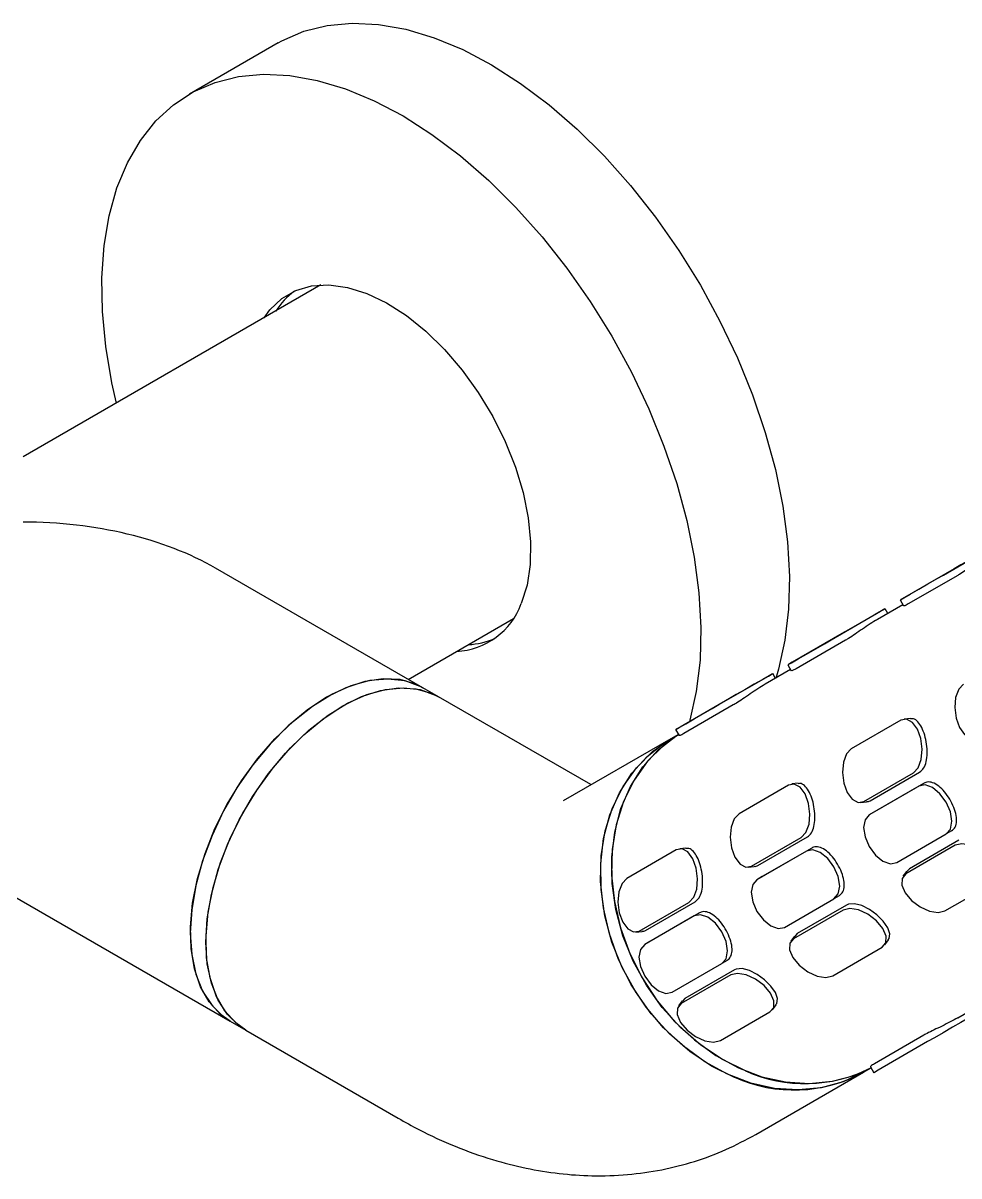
# Model space of a CAD drawing. Extents: x 0 to 2170, y 0 to 1590.
# Drawn here: x 1622.5 to 1707.6, y 659 to 763.7 of the extents above; entities that cross this region are included whole.
import ezdxf

# ---------------------------------------------------------------- set-up
doc = ezdxf.new("R2010")
doc.units = 0
doc.header["$LTSCALE"] = 10
doc.header["$MEASUREMENT"] = 0
doc.layers.get('0').update_dxf_attribs({"linetype": 'CONTINUOUS'})

msp = doc.modelspace()

# ---------------------------------------------------------------- linework, layer by layer
at = {"color": 7, "linetype": 'Continuous', "lineweight": 25}
for p, q in [((1645.7, 761.95), (1637.65, 757.3)), ((1649.59, 739.95), (1622.52, 724.32)), ((1706.15, 713.59), (1710.65, 716.19)), ((1658.85, 703.35), (1640.02, 714.22)), ((1707.12, 714.15), (1702.62, 711.55)), ((1707.46, 713.56), (1702.96, 710.96)), ((1702.47, 710.88), (1700.17, 709.56)), ((1701.1, 710.09), (1700.85, 710.53)), ((1702.22, 711.32), (1702.53, 710.78)), ((1657.52, 704.11), (1667.09, 709.64)), ((1695.95, 707.7), (1700.45, 710.3)), ((1696.92, 708.26), (1692.42, 705.66)), ((1697.26, 707.67), (1692.76, 705.07)), ((1692.02, 705.43), (1692.33, 704.89)), ((1586.19, 704.88), (1641.35, 673.04)), ((1685.75, 701.81), (1690.25, 704.41)), ((1692.27, 704.99), (1689.97, 703.67)), ((1690.9, 704.2), (1690.65, 704.64)), ((1660.26, 702.53), (1658.85, 703.35)), ((1674.1, 694.54), (1660.26, 702.53)), ((1686.72, 702.36), (1682.22, 699.77)), ((1687.06, 701.78), (1682.56, 699.18)), ((1702.28, 700.39), (1697.78, 697.79)), ((1703.15, 700.55), (1702.59, 700.49)), ((1682.07, 699.1), (1681.39, 698.71)), ((1681.82, 699.54), (1682.13, 699)), ((1681.39, 698.71), (1671.6, 693.06)), ((1699.49, 693.08), (1703.99, 695.68)), ((1692.95, 694.66), (1692.39, 694.6)), ((1698.92, 693.02), (1703.42, 695.62)), ((1704.39, 694.67), (1699.89, 692.07)), ((1704.39, 694.67), (1703.91, 694.39)), ((1692.08, 694.5), (1687.58, 691.9)), ((1703.91, 694.39), (1699.41, 691.8)), ((1698.61, 692.92), (1699.17, 692.98)), ((1699.89, 692.07), (1699.41, 691.8)), ((1688.72, 687.13), (1693.22, 689.73)), ((1689.29, 687.19), (1693.79, 689.79)), ((1701.91, 687.47), (1706.41, 690.06)), ((1707.56, 689.49), (1703.06, 686.89)), ((1706.89, 690.34), (1706.41, 690.06)), ((1681.88, 688.61), (1677.38, 686.01)), ((1682.75, 688.77), (1682.19, 688.71)), ((1693.71, 688.5), (1689.21, 685.9)), ((1694.19, 688.78), (1689.69, 686.18)), ((1694.19, 688.78), (1693.71, 688.5)), ((1707.23, 689.03), (1702.73, 686.43)), ((1688.41, 687.03), (1688.97, 687.09)), ((1702.81, 686.66), (1702.48, 686.21)), ((1703.06, 686.89), (1702.84, 686.65)), ((1689.69, 686.18), (1689.21, 685.9)), ((1706.29, 683.06), (1710.79, 685.66)), ((1691.71, 681.57), (1696.21, 684.17)), ((1696.69, 684.45), (1696.21, 684.17)), ((1678.52, 681.24), (1683.02, 683.84)), ((1679.09, 681.3), (1683.59, 683.9)), ((1697.03, 683.14), (1692.53, 680.54)), ((1697.36, 683.6), (1692.86, 681)), ((1683.51, 682.61), (1679.01, 680.01)), ((1683.99, 682.89), (1679.49, 680.29)), ((1683.99, 682.89), (1683.51, 682.61)), ((1678.21, 681.14), (1678.77, 681.2)), ((1692.86, 681), (1692.64, 680.75)), ((1679.49, 680.29), (1679.01, 680.01)), ((1692.61, 680.77), (1692.28, 680.32)), ((1700.83, 679.98), (1701.16, 680.44)), ((1696.09, 677.17), (1700.59, 679.77)), ((1681.51, 675.68), (1686.01, 678.28)), ((1686.49, 678.56), (1686.01, 678.28)), ((1686.83, 677.25), (1682.33, 674.65)), ((1687.16, 677.71), (1682.66, 675.11)), ((1682.41, 674.88), (1682.08, 674.43)), ((1682.66, 675.11), (1682.44, 674.86)), ((1685.89, 671.28), (1690.39, 673.88)), ((1690.63, 674.09), (1690.96, 674.54)), ((1707.47, 673.36), (1709.78, 674.69)), ((1641.35, 673.04), (1642.76, 672.22)), ((1642.76, 672.22), (1656.6, 664.23)), ((1704.38, 671.78), (1699.88, 669.18)), ((1704.72, 671.19), (1700.22, 668.59)), ((1698.89, 668.4), (1699.58, 668.8)), ((1699.52, 668.9), (1699.83, 668.36)), ((1689.1, 662.75), (1698.89, 668.4))]:
    msp.add_line(p, q, dxfattribs=at)
at = {"color": 7, "linetype": 'Continuous', "lineweight": 25, "flags": 128}
for points in [[(1645.7, 761.95), (1646.04, 762.14), (1648.02, 763), (1650.16, 763.54), (1652.43, 763.75), (1654.82, 763.63), (1657.31, 763.19), (1659.87, 762.42), (1662.47, 761.34), (1665.1, 759.95), (1667.73, 758.27), (1670.33, 756.31), (1672.88, 754.1), (1675.36, 751.64), (1677.73, 748.98), (1679.99, 746.12), (1682.11, 743.09), (1684.07, 739.94), (1685.85, 736.67), (1687.44, 733.33), (1688.81, 729.95), (1689.97, 726.55), (1690.88, 723.18), (1691.56, 719.85), (1691.99, 716.61), (1692.16, 713.47), (1692.09, 710.48), (1691.75, 707.66), (1691.17, 705.03), (1690.91, 704.18)], [(1631, 729.21), (1630.59, 731.06), (1630.03, 734.35), (1629.73, 737.54), (1629.68, 740.61), (1629.89, 743.52), (1630.35, 746.24), (1631.05, 748.76), (1632, 751.05), (1633.18, 753.08), (1634.58, 754.85), (1636.19, 756.32), (1637.99, 757.49), (1639.97, 758.35), (1642.11, 758.89), (1644.38, 759.1), (1646.77, 758.98), (1649.26, 758.54), (1651.82, 757.77), (1654.42, 756.69), (1657.05, 755.31), (1659.68, 753.62), (1662.28, 751.67), (1664.83, 749.45), (1667.3, 747), (1669.68, 744.33), (1671.94, 741.47), (1674.06, 738.45), (1676.02, 735.29), (1677.8, 732.02), (1679.39, 728.68), (1680.76, 725.3), (1681.92, 721.91), (1682.83, 718.53), (1683.51, 715.2), (1683.94, 711.96), (1684.11, 708.83), (1684.04, 705.84), (1683.7, 703.01), (1683.12, 700.39), (1683.09, 700.27)], [(1644.42, 736.96), (1644.94, 737.68), (1646.03, 738.71), (1647.3, 739.44), (1648.74, 739.86), (1650.32, 739.95), (1652, 739.72), (1653.76, 739.17), (1655.55, 738.32), (1657.35, 737.17), (1659.11, 735.75), (1660.82, 734.08), (1662.42, 732.21), (1663.89, 730.17), (1665.21, 727.99), (1666.34, 725.72), (1667.26, 723.4), (1667.96, 721.08), (1668.43, 718.8), (1668.64, 716.61), (1668.61, 714.56), (1668.32, 712.67), (1667.79, 710.99)], [(1710.65, 716.19), (1711, 716.39), (1711.02, 716.4), (1710.72, 716.22), (1710.14, 715.89), (1709.36, 715.44), (1708.52, 714.95), (1707.73, 714.5), (1707.12, 714.15)], [(1702.62, 711.55), (1702.27, 711.35), (1702.25, 711.34), (1702.55, 711.51), (1703.14, 711.85), (1703.91, 712.29), (1704.75, 712.78), (1705.54, 713.23), (1706.15, 713.59)], [(1700.45, 710.3), (1700.8, 710.5), (1700.82, 710.51), (1700.52, 710.33), (1699.94, 710), (1699.16, 709.55), (1698.32, 709.06), (1697.53, 708.61), (1696.92, 708.26)], [(1692.42, 705.66), (1692.07, 705.46), (1692.05, 705.45), (1692.35, 705.62), (1692.94, 705.96), (1693.71, 706.4), (1694.55, 706.89), (1695.34, 707.34), (1695.95, 707.7)], [(1641.35, 673.04), (1640.43, 673.69), (1639.43, 674.8), (1638.64, 676.17), (1638.09, 677.79), (1637.79, 679.62), (1637.73, 681.63), (1637.93, 683.77), (1638.37, 686), (1639.06, 688.27), (1639.96, 690.54), (1641.08, 692.77), (1642.37, 694.9), (1643.83, 696.9), (1645.41, 698.71), (1647.09, 700.32), (1648.83, 701.68), (1650.59, 702.76), (1652.35, 703.54), (1654.06, 704.02), (1655.68, 704.17), (1657.2, 704), (1658.57, 703.5), (1658.85, 703.35)], [(1658.85, 703.35), (1658.2, 703.67), (1656.79, 704.08), (1655.24, 704.16), (1653.58, 703.92), (1651.86, 703.35), (1650.1, 702.48)], [(1690.25, 704.41), (1690.6, 704.61), (1690.62, 704.62), (1690.32, 704.44), (1689.74, 704.11), (1688.96, 703.66), (1688.12, 703.17), (1687.33, 702.72), (1686.72, 702.36)], [(1642.76, 672.22), (1642.16, 672.62), (1641.1, 673.64), (1640.25, 674.94), (1639.64, 676.5), (1639.26, 678.27), (1639.14, 680.23), (1639.26, 682.34), (1639.64, 684.55), (1640.25, 686.82), (1641.1, 689.09), (1642.16, 691.34), (1643.41, 693.5), (1644.82, 695.54), (1646.37, 697.41), (1648.02, 699.08), (1649.75, 700.5), (1651.51, 701.67), (1653.27, 702.54), (1655, 703.1), (1656.65, 703.34), (1658.2, 703.26), (1659.61, 702.85), (1660.26, 702.53)], [(1642.76, 672.22), (1641.84, 672.88), (1640.84, 673.98), (1640.06, 675.36), (1639.51, 676.97), (1639.2, 678.81), (1639.15, 680.81), (1639.34, 682.95), (1639.79, 685.18), (1640.47, 687.46), (1641.38, 689.73), (1642.49, 691.95), (1643.79, 694.08), (1645.24, 696.08), (1646.83, 697.9), (1648.5, 699.5), (1650.24, 700.86), (1652.01, 701.94), (1653.76, 702.73), (1655.47, 703.2), (1657.1, 703.35), (1658.61, 703.18), (1659.98, 702.68), (1660.26, 702.53)], [(1707.98, 703.68), (1707.55, 703.22), (1707.26, 702.47), (1707.18, 701.54), (1707.3, 700.57), (1707.61, 699.72), (1708.07, 699.1), (1708.6, 698.82), (1709.12, 698.91)], [(1650.1, 702.48), (1648.34, 701.32), (1646.61, 699.89), (1644.96, 698.22), (1643.41, 696.35), (1641.99, 694.31), (1640.74, 692.15), (1639.69, 689.91), (1638.84, 687.63), (1638.22, 685.37), (1637.85, 683.16), (1637.72, 681.05), (1637.85, 679.09), (1638.22, 677.31), (1638.84, 675.76), (1639.69, 674.46), (1640.74, 673.44), (1641.35, 673.04)], [(1682.22, 699.77), (1681.87, 699.57), (1681.85, 699.55), (1682.15, 699.73), (1682.74, 700.07), (1683.51, 700.51), (1684.35, 701), (1685.14, 701.45), (1685.75, 701.81)], [(1703.42, 695.62), (1703.86, 696.08), (1704.14, 696.83), (1704.22, 697.76), (1704.1, 698.73), (1703.79, 699.58), (1703.33, 700.2), (1702.8, 700.48), (1702.28, 700.39)], [(1682.07, 699.1), (1680.71, 698.11), (1679.25, 696.66), (1678.04, 694.95), (1677.09, 693.02), (1676.42, 690.9), (1676.06, 688.65), (1676, 686.31), (1676.25, 683.93), (1676.8, 681.54), (1677.65, 679.21), (1678.77, 676.99)], [(1688.17, 668.52), (1686.09, 669.55), (1684.11, 670.87), (1682.27, 672.46), (1680.61, 674.29), (1679.17, 676.32), (1677.97, 678.51), (1677.03, 680.81), (1676.39, 683.18), (1676.04, 685.57), (1676.01, 687.94), (1676.28, 690.22), (1676.85, 692.38), (1677.71, 694.37), (1678.85, 696.15), (1680.24, 697.69), (1681.85, 698.95), (1682.07, 699.1)], [(1698.89, 668.4), (1697.04, 667.54), (1695.05, 667), (1692.96, 666.8), (1690.81, 666.94), (1688.65, 667.42), (1686.52, 668.23), (1684.46, 669.35), (1682.52, 670.76), (1680.73, 672.43), (1679.14, 674.33), (1677.76, 676.41), (1676.64, 678.64), (1675.8, 680.97), (1675.25, 683.35), (1675, 685.74), (1675.06, 688.08), (1675.42, 690.33), (1676.09, 692.44), (1677.04, 694.37), (1678.26, 696.08), (1679.72, 697.54), (1681.39, 698.71)], [(1687.17, 667.94), (1685.09, 668.97), (1683.11, 670.29), (1681.27, 671.88), (1679.61, 673.71), (1678.17, 675.74), (1676.97, 677.93), (1676.03, 680.24), (1675.39, 682.61), (1675.04, 685), (1675.01, 687.36), (1675.28, 689.64), (1675.85, 691.8), (1676.71, 693.79), (1677.85, 695.58), (1679.24, 697.11), (1680.85, 698.38), (1681.39, 698.71)], [(1697.78, 697.79), (1697.35, 697.33), (1697.06, 696.58), (1696.98, 695.65), (1697.1, 694.68), (1697.41, 693.83), (1697.87, 693.21), (1698.4, 692.93), (1698.92, 693.02)], [(1693.22, 689.73), (1693.66, 690.19), (1693.94, 690.94), (1694.02, 691.87), (1693.9, 692.83), (1693.59, 693.69), (1693.13, 694.31), (1692.6, 694.59), (1692.08, 694.5)], [(1706.41, 690.06), (1706.8, 690.5), (1706.93, 691.21), (1706.8, 692.07), (1706.41, 692.95), (1705.84, 693.72), (1705.16, 694.27), (1704.49, 694.51), (1703.91, 694.39)], [(1687.58, 691.9), (1687.15, 691.44), (1686.86, 690.69), (1686.78, 689.76), (1686.9, 688.79), (1687.21, 687.94), (1687.67, 687.32), (1688.2, 687.04), (1688.72, 687.13)], [(1699.41, 691.8), (1699.03, 691.35), (1698.89, 690.65), (1699.03, 689.79), (1699.41, 688.91), (1699.99, 688.13), (1700.66, 687.59), (1701.34, 687.35), (1701.91, 687.47)], [(1683.02, 683.84), (1683.46, 684.3), (1683.74, 685.05), (1683.82, 685.98), (1683.7, 686.94), (1683.39, 687.8), (1682.93, 688.42), (1682.4, 688.7), (1681.88, 688.61)], [(1696.21, 684.17), (1696.6, 684.61), (1696.73, 685.32), (1696.6, 686.18), (1696.21, 687.06), (1695.64, 687.83), (1694.96, 688.38), (1694.29, 688.61), (1693.71, 688.5)], [(1710.79, 685.66), (1711.13, 686.06), (1711.15, 686.66), (1710.84, 687.36), (1710.26, 688.06), (1709.48, 688.65), (1708.63, 689.04), (1707.84, 689.17), (1707.23, 689.03)], [(1702.73, 686.43), (1702.39, 686.02), (1702.37, 685.42), (1702.67, 684.72), (1703.26, 684.02), (1704.03, 683.43), (1704.88, 683.04), (1705.67, 682.91), (1706.29, 683.06)], [(1677.38, 686.01), (1676.95, 685.55), (1676.66, 684.8), (1676.58, 683.87), (1676.7, 682.9), (1677.01, 682.05), (1677.47, 681.43), (1678, 681.15), (1678.52, 681.24)], [(1689.21, 685.9), (1688.83, 685.46), (1688.69, 684.76), (1688.83, 683.9), (1689.21, 683.02), (1689.79, 682.24), (1690.46, 681.7), (1691.14, 681.46), (1691.71, 681.57)], [(1700.59, 679.77), (1700.93, 680.17), (1700.95, 680.77), (1700.64, 681.47), (1700.06, 682.17), (1699.28, 682.76), (1698.43, 683.15), (1697.64, 683.28), (1697.03, 683.14)], [(1701.14, 680.45), (1701.23, 680.55), (1701.28, 680.99), (1701.09, 681.53), (1700.68, 682.12), (1700.1, 682.7), (1699.43, 683.19), (1698.74, 683.55), (1698.07, 683.72), (1697.52, 683.67), (1697.36, 683.6), (1697.36, 683.6)], [(1686.01, 678.28), (1686.4, 678.72), (1686.53, 679.43), (1686.4, 680.29), (1686.01, 681.17), (1685.44, 681.94), (1684.76, 682.49), (1684.09, 682.72), (1683.51, 682.61)], [(1679.01, 680.01), (1678.63, 679.57), (1678.49, 678.87), (1678.63, 678.01), (1679.01, 677.13), (1679.59, 676.35), (1680.26, 675.81), (1680.94, 675.57), (1681.51, 675.68)], [(1692.53, 680.54), (1692.19, 680.13), (1692.17, 679.53), (1692.47, 678.83), (1693.06, 678.13), (1693.83, 677.54), (1694.68, 677.15), (1695.47, 677.02), (1696.09, 677.17)], [(1678.77, 676.99), (1680.14, 674.9), (1681.73, 673.01), (1683.52, 671.34), (1685.46, 669.93), (1687.52, 668.81), (1689.65, 668), (1691.81, 667.52), (1693.96, 667.38), (1696.05, 667.58), (1698.04, 668.11), (1699.57, 668.8)], [(1690.39, 673.88), (1690.73, 674.28), (1690.75, 674.88), (1690.44, 675.58), (1689.86, 676.28), (1689.08, 676.87), (1688.23, 677.26), (1687.44, 677.39), (1686.83, 677.25)], [(1690.94, 674.56), (1691.03, 674.66), (1691.08, 675.1), (1690.89, 675.64), (1690.48, 676.23), (1689.9, 676.81), (1689.23, 677.3), (1688.54, 677.66), (1687.87, 677.83), (1687.32, 677.78), (1687.16, 677.71), (1687.16, 677.71)], [(1682.33, 674.65), (1681.99, 674.24), (1681.97, 673.64), (1682.27, 672.94), (1682.86, 672.24), (1683.63, 671.65), (1684.48, 671.26), (1685.27, 671.13), (1685.89, 671.28)], [(1708.66, 673.46), (1708.62, 673.44), (1708.32, 673.27), (1707.74, 672.93), (1706.97, 672.49), (1706.12, 672), (1705.34, 671.54), (1704.72, 671.19)], [(1700.22, 668.59), (1699.88, 668.39), (1699.83, 668.36)]]:
    msp.add_lwpolyline(points, dxfattribs=at)
at = {"color": 7, "linetype": 'Continuous', "lineweight": 25}
for centre, radius, start, end in [((1651.07, 734.04), 6.61, 126.0191, 147.6541), ((1661.57, 713.27), 6.63, 272.9523, 339.8694), ((1662.67, 714.02), 6.76, 272.5872, 293.7289), ((1693.58, 680.62), 13.25, 245.9211, 296.8785), ((1692.57, 680), 13.21, 245.8767, 298.5726)]:
    msp.add_arc(centre, radius, start, end, dxfattribs=at)
msp.add_ellipse((1622.52, 704.11), major_axis=(24.75, 0), ratio=0.577382, start_param=0.785479, end_param=1.570796, dxfattribs=at)
for points, knots in [([(1710.37, 715.44), (1710.31, 715.41), (1710.06, 715.27), (1709.52, 714.92), (1708.82, 714.45), (1708.15, 713.99), (1707.71, 713.7), (1707.51, 713.59), (1707.46, 713.56)], [0, 0, 0, 0, 0.071148, 0.283452, 0.496507, 0.711457, 0.926527, 1, 1, 1, 1]), ([(1702.96, 710.96), (1702.83, 710.89), (1702.6, 710.76), (1702.56, 710.78), (1702.55, 710.79)], [0, 0, 0, 0, 0.544168, 1, 1, 1, 1]), ([(1700.17, 709.55), (1700.11, 709.52), (1699.86, 709.38), (1699.32, 709.03), (1698.62, 708.56), (1697.95, 708.1), (1697.51, 707.81), (1697.31, 707.7), (1697.26, 707.67)], [0, 0, 0, 0, 0.071148, 0.283452, 0.496507, 0.711457, 0.926527, 1, 1, 1, 1]), ([(1692.76, 705.07), (1692.63, 705), (1692.4, 704.87), (1692.36, 704.89), (1692.35, 704.9)], [0, 0, 0, 0, 0.544168, 1, 1, 1, 1]), ([(1689.97, 703.66), (1689.91, 703.63), (1689.66, 703.49), (1689.12, 703.14), (1688.42, 702.67), (1687.75, 702.21), (1687.31, 701.92), (1687.11, 701.81), (1687.06, 701.78)], [0, 0, 0, 0, 0.071148, 0.283452, 0.496507, 0.711457, 0.926527, 1, 1, 1, 1]), ([(1703.99, 695.68), (1704.12, 695.79), (1704.38, 696), (1704.61, 696.61), (1704.7, 697.37), (1704.64, 698.22), (1704.47, 699.04), (1704.19, 699.76), (1703.84, 700.28), (1703.48, 700.56), (1703.24, 700.53), (1703.15, 700.52)], [0, 0, 0, 0, 0.115335, 0.23064, 0.346689, 0.463232, 0.578974, 0.693882, 0.809196, 0.925535, 1, 1, 1, 1]), ([(1682.56, 699.18), (1682.43, 699.11), (1682.2, 698.98), (1682.16, 699), (1682.15, 699.01)], [0, 0, 0, 0, 0.544168, 1, 1, 1, 1]), ([(1693.79, 689.79), (1693.92, 689.9), (1694.18, 690.11), (1694.41, 690.72), (1694.5, 691.48), (1694.44, 692.33), (1694.27, 693.15), (1693.99, 693.87), (1693.64, 694.39), (1693.28, 694.67), (1693.04, 694.64), (1692.95, 694.62)], [0, 0, 0, 0, 0.115335, 0.23064, 0.346689, 0.463232, 0.578974, 0.693882, 0.809196, 0.925535, 1, 1, 1, 1]), ([(1706.89, 690.34), (1707.02, 690.44), (1707.26, 690.65), (1707.38, 691.21), (1707.31, 691.89), (1707.04, 692.66), (1706.64, 693.41), (1706.14, 694.06), (1705.59, 694.54), (1705.03, 694.8), (1704.64, 694.79), (1704.44, 694.7), (1704.39, 694.67)], [0, 0, 0, 0, 0.106623, 0.213219, 0.320502, 0.428242, 0.535242, 0.64147, 0.748074, 0.855626, 0.963237, 1, 1, 1, 1]), ([(1699.16, 693.01), (1699.22, 693), (1699.34, 693), (1699.44, 693.05), (1699.49, 693.08)], [0, 0, 0, 0, 0.513297, 1, 1, 1, 1]), ([(1683.59, 683.9), (1683.72, 684.01), (1683.98, 684.22), (1684.21, 684.83), (1684.3, 685.59), (1684.24, 686.44), (1684.07, 687.26), (1683.79, 687.98), (1683.44, 688.5), (1683.08, 688.78), (1682.84, 688.75), (1682.75, 688.73)], [0, 0, 0, 0, 0.115335, 0.23064, 0.346689, 0.463232, 0.578974, 0.693882, 0.809196, 0.925535, 1, 1, 1, 1]), ([(1696.69, 684.45), (1696.82, 684.55), (1697.06, 684.76), (1697.18, 685.32), (1697.11, 686), (1696.84, 686.77), (1696.44, 687.51), (1695.94, 688.17), (1695.39, 688.65), (1694.83, 688.91), (1694.44, 688.9), (1694.24, 688.81), (1694.19, 688.78)], [0, 0, 0, 0, 0.106623, 0.213219, 0.320502, 0.428242, 0.535242, 0.64147, 0.748074, 0.855626, 0.963237, 1, 1, 1, 1]), ([(1688.96, 687.12), (1689.02, 687.11), (1689.14, 687.11), (1689.24, 687.16), (1689.29, 687.19)], [0, 0, 0, 0, 0.513297, 1, 1, 1, 1]), ([(1686.49, 678.56), (1686.62, 678.66), (1686.86, 678.87), (1686.98, 679.43), (1686.91, 680.11), (1686.64, 680.88), (1686.24, 681.62), (1685.74, 682.28), (1685.19, 682.76), (1684.63, 683.02), (1684.24, 683.01), (1684.04, 682.92), (1683.99, 682.89)], [0, 0, 0, 0, 0.106623, 0.213219, 0.320502, 0.428242, 0.535242, 0.64147, 0.748074, 0.855626, 0.963237, 1, 1, 1, 1]), ([(1678.76, 681.23), (1678.82, 681.22), (1678.94, 681.22), (1679.04, 681.27), (1679.09, 681.3)], [0, 0, 0, 0, 0.513297, 1, 1, 1, 1]), ([(1707.47, 673.36), (1707.41, 673.32), (1707.17, 673.18), (1706.59, 672.88), (1705.84, 672.51), (1705.11, 672.16), (1704.63, 671.92), (1704.43, 671.81), (1704.38, 671.78)], [0, 0, 0, 0, 0.070676, 0.283089, 0.496252, 0.711311, 0.92649, 1, 1, 1, 1]), ([(1699.88, 669.18), (1699.76, 669.1), (1699.53, 668.97), (1699.53, 668.93), (1699.53, 668.91)], [0, 0, 0, 0, 0.544168, 1, 1, 1, 1]), ([(1656.6, 664.23), (1657.23, 663.88), (1658.93, 662.93), (1661.78, 661.63), (1665.03, 660.46), (1668.19, 659.65), (1671.21, 659.16), (1674.29, 658.95), (1677.42, 659.05), (1680.55, 659.49), (1683.54, 660.25), (1686.42, 661.31), (1688.2, 662.27), (1689.1, 662.75)], [0, 0, 0, 0, 0.061375, 0.166901, 0.271926, 0.364241, 0.454248, 0.542108, 0.637468, 0.730473, 0.821256, 0.91024, 1, 1, 1, 1])]:
    msp.add_open_spline(points, degree=3, knots=knots, dxfattribs=at)

doc.saveas('drawing.dxf')
